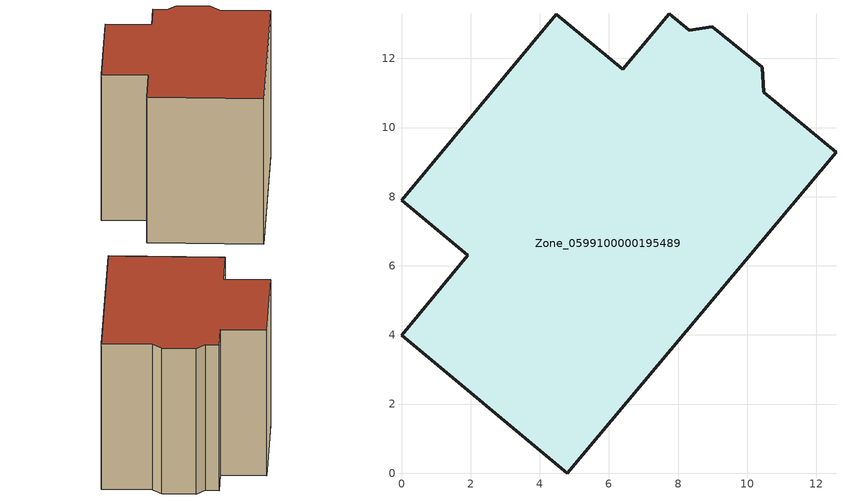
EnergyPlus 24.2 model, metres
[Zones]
Zone_0599100000195489
 floor ground (C_G): 1.92,6.3 0,7.9 4.48,13.28 6.4,11.68 7.74,13.29 8.32,12.82 8.99,12.91 10.43,11.75 10.48,11.02 12.57,9.28 4.8,0 0,4 z0
 wall outside (C_F): 10.48,11.02 10.43,11.75 8.99,12.91 8.32,12.82 7.74,13.29 6.4,11.68 4.48,13.28 0,7.9 1.92,6.3 0,4 4.8,0 12.57,9.28 10.48,11.02 z0:8.42
 roof outside (C_R): 4.8,0 12.57,9.28 10.48,11.02 10.43,11.75 8.99,12.91 8.32,12.82 7.74,13.29 6.4,11.68 4.48,13.28 0,7.9 1.92,6.3 0,4 z8.42
[BUILDING]
Pand.0599100000195489: North Axis=0; Terrain=City; Loads Convergence Tolerance Value=0.04; Temperature Convergence Tolerance Value=0.4; Solar Distribution=FullExterior; Maximum Number of Warmup Days=25; Minimum Number of Warmup Days=1
[Site:Location]
Rotterdam.The.Hague.AP_ZH_NLD Design_Conditions: Latitude=51.96; Longitude=4.45; Time Zone=1; Elevation=-4.5
[SITE:GROUNDTEMPERATURE:BUILDINGSURFACE]
18, 18, 18, 18, 18, 18, 18, 18, 18, 18, 18, 18
[MATERIAL] Thermal Absorptance=0.9; Solar Absorptance=0.7; Visible Absorptance=0.7
Name | Roughness | Thickness | Conductivity | Density | Specific Heat
G.TC.1946 | MediumSmooth | 0.15 | 1 | 540 | 1210
F.TC.1946 | Rough | 0.3 | 0.857143 | 1920 | 840
R.TC.1946 | MediumRough | 0.2 | 0.909091 | 1500 | 1000
[CONSTRUCTION]
C_G: G.TC.1946
C_F: F.TC.1946
C_R: R.TC.1946
[ZONE]
Zone_0599100000195489: Type=1; Multiplier=1; Ceiling Height=Autocalculate; Volume=Autocalculate; Floor Area=autocalculate; Part of Total Floor Area=Yes
[ZONEINFILTRATION:DESIGNFLOWRATE]
Infil_Zone_0599100000195489: Zone or ZoneList or Space or SpaceList=Zone_0599100000195489; Schedule=AlwaysOn; Design Flow Rate Calculation Method=Flow/Area; Flow Rate per Floor Area=0.003; Constant Term Coefficient=1; Temperature Term Coefficient=0; Velocity Term Coefficient=0; Velocity Squared Term Coefficient=0
[HVACTEMPLATE:ZONE:IDEALLOADSAIRSYSTEM]
Zone_0599100000195489: Maximum Heating Supply Air Temperature=50; Minimum Cooling Supply Air Temperature=13; Maximum Heating Supply Air Humidity Ratio=0.0156; Minimum Cooling Supply Air Humidity Ratio=0.0077; Heating Limit=NoLimit; Cooling Limit=NoLimit; Dehumidification Control Type=ConstantSensibleHeatRatio; Cooling Sensible Heat Ratio=0.7; Dehumidification Setpoint=60; Humidification Control Type=None; Humidification Setpoint=30; Outdoor Air Method=None; Outdoor Air Flow Rate per Person=0.00944; Outdoor Air Flow Rate per Zone Floor Area=0; Outdoor Air Flow Rate per Zone=0; Demand Controlled Ventilation Type=None; Outdoor Air Economizer Type=NoEconomizer; Heat Recovery Type=None; Sensible Heat Recovery Effectiveness=0.7; Latent Heat Recovery Effectiveness=0.65
[ZONECONTROL:THERMOSTAT]
ThermostatControl_Zone_0599100000195489: Zone or ZoneList=Zone_0599100000195489; Control Type Schedule=DualSetpointControlType; Control 1=Thermostat_Zone_0599100000195489; Temperature Difference Between Cutout And Setpoint=0
[THERMOSTATSETPOINT:DUALSETPOINT]
Thermostat_Zone_0599100000195489: Heating Setpoint Temperature Schedule=HeatingSetpoint_Zone_0599100000195489; Cooling Setpoint Temperature Schedule=CoolingSetpoint_Zone_0599100000195489
[SCHEDULE:COMPACT]
HeatingSetpoint_Zone_0599100000195489: Through: 12/31, For: AllDays, Until: 24:00, 21
CoolingSetpoint_Zone_0599100000195489: Through: 12/31, For: AllDays, Until: 24:00, 24
DualSetpointControlType: Through: 12/31, For: AllDays, Until: 24:00, 4
AlwaysOn: Through: 12/31, For: AllDays, Until: 24:00, 1
